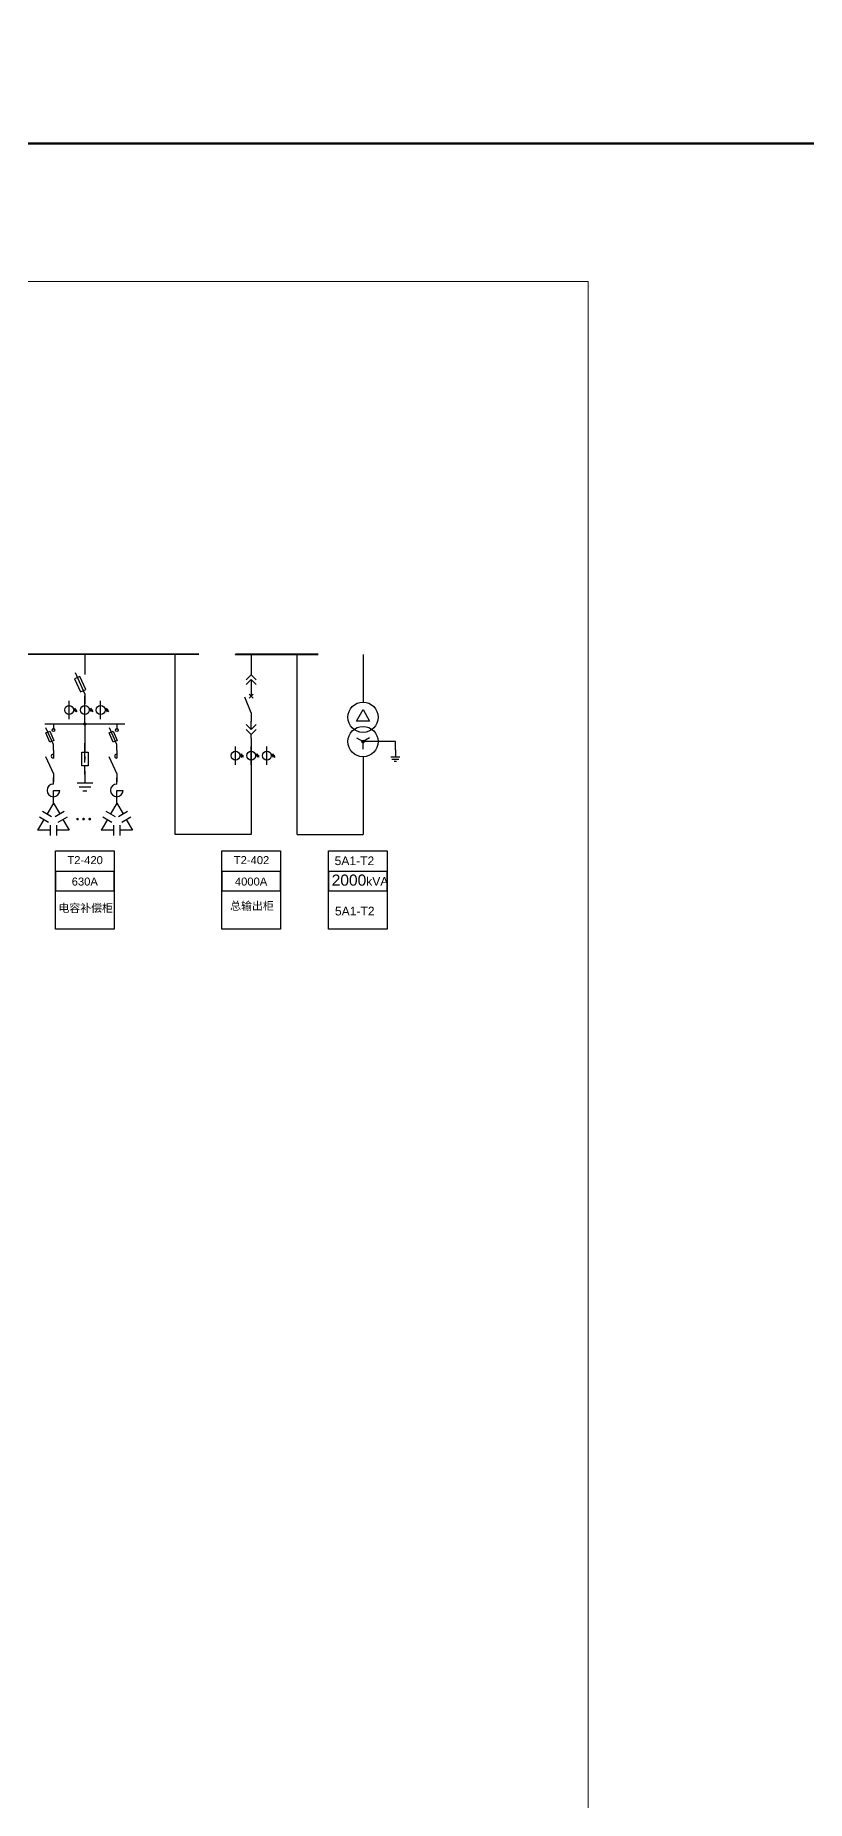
# Model space of a CAD drawing. Header units: millimetres. Extents: x -3460 to -460, y 6070 to 9130.
# Drawn here: x -2352.9 to -2284.2, y 6322.4 to 6479.6 of the extents above; entities that cross this region are included whole.
import ezdxf
from ezdxf.enums import TextEntityAlignment as Align

# ---------------------------------------------------------------- set-up
doc = ezdxf.new("R2010")
doc.units = ezdxf.units.MM
doc.header["$LTSCALE"] = 1000
doc.header["$MEASUREMENT"] = 0
doc.linetypes.add('CENTER', pattern=[2, 1.25, -0.25, 0.25, -0.25])
doc.linetypes.add('CONTINOUS', pattern=[0])
doc.styles.get("Standard").update_dxf_attribs({"font": 'arial.ttf'})

# ---------------------------------------------------------------- blocks, each defined once
blk = doc.blocks.new('DYDQAA05')
at = {"color": 0}
blk.add_lwpolyline([(0, 0), (0, -7)], dxfattribs=at)
blk = doc.blocks.new('DYDQAA03')
at = {"color": 0}
for points in [[(0, 0), (0, -1.5)], [(-2.12, -3.62), (0, -1.5)], [(-2.12, -5.62), (0, -3.5)], [(2.12, -3.62), (0, -1.5)], [(2.12, -5.62), (0, -3.5)], [(0, -3.5), (0, -7)]]:
    blk.add_lwpolyline(points, dxfattribs=at)
blk = doc.blocks.new('DYDQAA09')
at = {"color": 0}
blk.add_lwpolyline([(0, 0), (0, -3.5)], dxfattribs=at)
blk.add_lwpolyline([(0, 0), (0, -3.5)], dxfattribs=at)
blk.add_lwpolyline([(0, 0), (0, -3.5)], dxfattribs=at)
blk.add_lwpolyline([(0, 0), (0, -3.5)], dxfattribs=at)
blk.add_lwpolyline([(0, 0), (0, -3.5)], dxfattribs=at)
blk.add_lwpolyline([(0, 0), (0, -3.5)], dxfattribs=at)
blk.add_lwpolyline([(0, 0), (0, -3.5)], dxfattribs=at)
blk.add_lwpolyline([(0, 0), (0, -3.5)], dxfattribs=at)
blk.add_lwpolyline([(0, 0), (0, -3.5)], dxfattribs=at)
blk = doc.blocks.new('DYDQ0201')
at = {"color": 0}
for points in [[(0.86, -0.86), (-0.86, 0.86)], [(-0.86, -0.86), (0.86, 0.86)], [(0, -7), (-2.61, -0.37)]]:
    blk.add_lwpolyline(points, dxfattribs=at)
blk = doc.blocks.new('DYDQAA04')
at = {"color": 0}
for points in [[(0, -3.5), (0, 0)], [(-2.12, -1.38), (0, -3.5)], [(-2.12, -3.38), (0, -5.5)], [(2.12, -1.38), (0, -3.5)], [(2.12, -3.38), (0, -5.5)], [(0, -7), (0, -5.5)]]:
    blk.add_lwpolyline(points, dxfattribs=at)
blk = doc.blocks.new('A$C03DD39B5')
for p, q in [((417, 475), (283, 392)), ((417, 422), (283, 339)), ((350, 333), (350, 467))]:
    blk.add_line(p, q)
blk.add_lwpolyline([(700, 167), (0, 167)])
blk.add_circle((350, 167), 167)
blk = doc.blocks.new('$element$00000530')
for points in [[(-0.291, -0.342), (-0.139, -0.275), (0.017, -0.625), (-0.136, -0.693), (-0.291, -0.342)], [(0, -1), (0, -0.78), (-0.283, -0.152)], [(-0.05, -0.183), (0.05, -0.183)], [(0, 0), (0, -0.183)]]:
    blk.add_lwpolyline(points)
blk.add_circle((0, -0.233), 0.05)
at = {"flags": 9}
blk.add_attdef('S', (0, 0), '', height=0.00000667, dxfattribs=at)
blk = doc.blocks.new('M_M4')
blk.add_line((-0.25, -0.2), (0, -0.75))
for points in [[(0, 0), (0, -0.25)], [(0, -0.75), (0, -1)]]:
    blk.add_lwpolyline(points)
blk.add_arc((-0.008, -0.192), 0.0589, 81.8699, 278.1301)
at = {"width": 0.8, "flags": 9}
blk.add_attdef('S', (0.25, -0.5), '', height=0.2, dxfattribs=at)
blk = doc.blocks.new('M_M23')
for p, q in [((0, -0.5), (-0.25, -0.5)), ((0, -0.25), (0, -0.5))]:
    blk.add_line(p, q)
for points in [[(0, 0), (0, -0.25)], [(0, -0.75), (0, -1)]]:
    blk.add_lwpolyline(points)
blk.add_arc((0, -0.5), 0.25, 270, 180)
at = {"width": 0.8, "flags": 9}
blk.add_attdef('S', (0.25, -0.5), '', height=0.2, dxfattribs=at)
blk = doc.blocks.new('M_M44IVD')
for points in [[(0, 0), (-0.2, -0.346)], [(0, 0), (0.2, -0.346)], [(-0.3, -0.52), (-0.5, -0.866)], [(-0.444, -0.436), (-0.156, -0.603)], [(-0.344, -0.263), (-0.056, -0.43)], [(0.056, -0.43), (0.344, -0.263)], [(0.156, -0.603), (0.444, -0.436)], [(0.3, -0.52), (0.5, -0.866)], [(-0.1, -0.866), (-0.5, -0.866)], [(-0.1, -0.699), (-0.1, -1.033)], [(0.1, -0.699), (0.1, -1.033)], [(0.5, -0.866), (0.1, -0.866)]]:
    blk.add_lwpolyline(points)
at = {"width": 0.8, "flags": 9}
blk.add_attdef('S', (0.25, -0.5), '', height=0.2, dxfattribs=at)
blk = doc.blocks.new('M_M17')
for p, q in [((-0.1, -0.717), (-0.1, -0.283)), ((-0.1, -0.283), (0.1, -0.283)), ((0, -0.383), (0, -0.717)), ((0.1, -0.283), (0.1, -0.717)), ((0.1, -0.717), (-0.1, -0.717))]:
    blk.add_line(p, q)
for points in [[(0, 0), (0, -0.283)], [(0, -0.717), (0, -1)]]:
    blk.add_lwpolyline(points)
for points in [[(-0.033, -0.567), (0.033, -0.567), (0, -0.367), (0.033, -0.567)], [(0.033, -0.567), (0, -0.367), (-0.033, -0.567), (0.033, -0.567)], [(0, -0.367), (-0.033, -0.567), (0.033, -0.567), (0, -0.367)]]:
    blk.add_solid(points)
at = {"width": 0.8, "flags": 9}
blk.add_attdef('S', (0.25, -0.5), '', height=0.2, dxfattribs=at)
blk = doc.blocks.new('M_M24')
for p, q in [((-0.25, -0.375), (0.25, -0.375)), ((-0.1875, -0.5), (0.1875, -0.5)), ((-0.0625, -0.625), (0.0625, -0.625))]:
    blk.add_line(p, q)
blk.add_lwpolyline([(0, 0), (0, -0.375)])
at = {"width": 0.8, "flags": 9}
blk.add_attdef('S', (0.25, -0.5), '', height=0.2, dxfattribs=at)

msp = doc.modelspace()

# ---------------------------------------------------------------- linework, layer by layer
for p, q in [((-2340.4, 6408.47, -19232.57), (-2340.4, 6424.5, -19232.57)), ((-2329.53, 6408.47, -21017.97), (-2329.53, 6424.5, -19232.57)), ((-2323.67, 6424.5, -16407.02), (-2323.67, 6420.25, -21017.97)), ((-2324.26, 6418.56, -21017.97), (-2323.67, 6419.58, -21017.97)), ((-2324.26, 6418.56, -21017.97), (-2323.67, 6419.58, -21017.97)), ((-2323.67, 6419.58, -21017.97), (-2323.09, 6418.56, -21017.97)), ((-2351.25, 6418.3, -20206.88), (-2351.25, 6417.9, -20206.88)), ((-2348.44, 6418.39, -20206.88), (-2348.44, 6418.72, -20206.88)), ((-2323.09, 6418.56, -21017.97), (-2324.26, 6418.56, -21017.97)), ((-2333.63, 6416.26, -19232.57), (-2333.63, 6414.62, -19232.57)), ((-2324.26, 6417.07, -21017.97), (-2323.67, 6416.73, -21017.97)), ((-2323.68, 6416.84, -21017.97), (-2323.77, 6416.74, -21017.97)), ((-2323.64, 6416.83, -21017.97), (-2323.77, 6416.7, -21017.97)), ((-2323.71, 6416.83, -21017.97), (-2323.77, 6416.78, -21017.97)), ((-2323.62, 6416.82, -21017.97), (-2323.76, 6416.69, -21017.97)), ((-2323.6, 6416.8, -21017.97), (-2323.74, 6416.66, -21017.97)), ((-2323.59, 6416.79, -21017.97), (-2323.73, 6416.65, -21017.97)), ((-2323.57, 6416.75, -21017.97), (-2323.69, 6416.64, -21017.97)), ((-2323.09, 6417.07, -21017.97), (-2323.67, 6416.73, -21017.97)), ((-2323.57, 6416.73, -21017.97), (-2323.67, 6416.63, -21017.97)), ((-2323.67, 6416.06, -21017.97), (-2323.67, 6416.73, -21017.97)), ((-2320.78, 6416.73, -21017.97), (-2323.67, 6416.73, -21017.97)), ((-2333.63, 6414.62, -19232.57), (-2333.63, 6408.47, -19232.57)), ((-2323.67, 6415.38, -21017.97), (-2323.67, 6408.47, -21017.97)), ((-2321.19, 6415.38, -21017.97), (-2320.38, 6415.38, -21017.97)), ((-2321.09, 6415.18, -21017.97), (-2320.48, 6415.18, -21017.97)), ((-2320.89, 6414.98, -21017.97), (-2320.68, 6414.98, -21017.97)), ((-2333.63, 6408.47, -19232.57), (-2340.4, 6408.47, -19232.57)), ((-2329.53, 6408.47, -21017.97), (-2323.67, 6408.47, -21017.97))]:
    msp.add_line(p, q)
at = {"linetype": 'Continuous'}
for p, q in [((-2349.32, 6422.88, -20206.88), (-2348.44, 6420.96, -20206.88)), ((-2348.44, 6420.51, -20206.88), (-2348.44, 6420.8, -20206.88)), ((-2348.44, 6420.04, -20206.88), (-2348.44, 6420.68, -20206.88)), ((-2352, 6418.3, -20206.88), (-2344.89, 6418.3, -20206.88)), ((-2348.44, 6418.3, -20206.88), (-2348.44, 6415.84, -20206.88))]:
    msp.add_line(p, q, dxfattribs=at)
at = {"linetype": 'CENTER', "ltscale": 0.5}
msp.add_line((-2320.78, 6415.99, -21017.97), (-2320.78, 6416.73, -21017.97), dxfattribs=at)
at = {"lineweight": 80, "ltscale": 0.001071}
for points in [[(-3460, 6920), (-460, 6920), (-460, 6470), (-3460, 6470)], [(-3460, 6470), (-460, 6470), (-460, 6070), (-3460, 6070)]]:
    msp.add_lwpolyline(points, close=True, dxfattribs=at)
at = {"color": 1, "lineweight": 13, "ltscale": 0.001071}
msp.add_lwpolyline([(-2620, 6457.69), (-2303.62, 6457.69), (-2303.62, 6168.78), (-2620, 6168.78)], close=True, dxfattribs=at)
at = {"color": 1, "lineweight": 40, "ltscale": 100}
for points, elevation in [([(-2338.28, 6424.5), (-2443.49, 6424.63), (-2443.49, 6424.63)], -20050.47), ([(-2327.66, 6424.5), (-2335.02, 6424.5), (-2335.02, 6424.5)], -20206.88)]:
    msp.add_lwpolyline(points, dxfattribs=dict(at, elevation=elevation))
at = {"linetype": 'Continuous', "elevation": -20206.88}
for points in [[(-2348.44, 6424.5), (-2348.44, 6422.71)], [(-2348.44, 6423.59), (-2348.44, 6422.71)], [(-2348.44, 6420.96), (-2348.44, 6420.08)]]:
    msp.add_lwpolyline(points, dxfattribs=at)
msp.add_lwpolyline([(-2348.83, 6421.16), (-2348.35, 6421.38), (-2348.88, 6422.54), (-2349.36, 6422.33)], close=True, dxfattribs=at)
at = {"elevation": -21017.97}
msp.add_lwpolyline([(-2320.78, 6415.99), (-2320.78, 6415.38)], dxfattribs=at)
at = {"lineweight": -2, "ltscale": 100, "const_width": 0.117, "elevation": -20493.16}
for points in [[(-2349.15, 6409.83, 1), (-2349.04, 6409.83, 1)], [(-2348.62, 6409.83, 1), (-2348.5, 6409.83, 1)], [(-2348.07, 6409.83, 1), (-2347.95, 6409.83, 1)]]:
    msp.add_lwpolyline(points, format="xyb", close=True, dxfattribs=at)
for points, elevation in [([(-2351.05, 6406.99), (-2345.84, 6406.99), (-2345.84, 6400.03), (-2351.05, 6400.03)], -20050.51), ([(-2336.24, 6406.99), (-2331.03, 6406.99), (-2331.03, 6400.03), (-2336.24, 6400.03)], -20050.51), ([(-2326.73, 6406.99), (-2321.52, 6406.99), (-2321.52, 6400.03), (-2326.73, 6400.03)], -19478.27), ([(-2351.05, 6403.43), (-2345.84, 6403.43), (-2345.84, 6405.17), (-2351.05, 6405.17)], -20050.51), ([(-2336.24, 6403.43), (-2331.03, 6403.43), (-2331.03, 6405.17), (-2336.24, 6405.17)], -20050.51), ([(-2326.73, 6403.43), (-2321.52, 6403.43), (-2321.52, 6405.17), (-2326.73, 6405.17)], -19478.27)]:
    msp.add_lwpolyline(points, close=True, dxfattribs=dict(elevation=elevation))
at = {"linetype": 'CONTINOUS'}
for centre in [(-2323.67, 6418.9, -21017.97), (-2323.67, 6416.73, -21017.97)]:
    msp.add_circle(centre, 1.35, dxfattribs=at)
for centre, radius in [((-2348.44, 6418.3, -20206.88), 0.0936), ((-2323.67, 6416.73, -21017.97), 0.101)]:
    msp.add_circle(centre, radius)

# ---------------------------------------------------------------- block references
for name, p, xscale, yscale, zscale in [('DYDQAA05', (-2333.63, 6424.5, -21433.8), 0.2128962921302706, 0.2128962921302706, 0.2128962921302706), ('DYDQAA03', (-2333.63, 6423.01, -21433.8), 0.2128962921302706, 0.2128962921302706, 0.2128962921302706), ('DYDQ0201', (-2333.63, 6420.77, -21433.8), 0.2128962921302706, 0.2128962921302706, 0.2128962921302706), ('DYDQAA09', (-2333.63, 6421.52, -21433.8), 0.2128962921302706, 0.2128962921302706, 0.2128962921302706), ('DYDQAA09', (-2333.63, 6419.28, -21433.8), 0.2128962921302706, 0.2128962921302706, 0.2128962921302706), ('DYDQAA04', (-2333.63, 6418.54, -21433.8), 0.2128962921302706, 0.2128962921302706, 0.2128962921302706), ('M_M4', (-2351.25, 6415.96, -20206.88), 2.806660772809213, 2.806660772809213, 2.806660772809213), ('M_M4', (-2345.6, 6415.96, -20206.88), 2.806660772809213, 2.806660772809213, 2.806660772809213), ('DYDQAA09', (-2333.63, 6417.05, -21433.8), 0.2128962921302706, 0.2128962921302706, 0.2128962921302706), ('M_M23', (-2351.25, 6411.26, -20206.88), -2.24532861824737, -2.24532861824737, 2.245328618247297), ('M_M24', (-2348.44, 6414.1, -20206.88), 2.806660772809213, 2.806660772809213, 2.806660772809213), ('M_M23', (-2345.6, 6411.26, -20206.88), -2.24532861824737, -2.24532861824737, 2.245328618247297), ('M_M44IVD', (-2351.25, 6411.26, -20206.88), 2.806660772809213, 2.806660772809213, 2.806660772809213), ('M_M44IVD', (-2345.6, 6411.26, -20206.88), 2.806660772809213, 2.806660772809213, 2.806660772809213)]:
    msp.add_blockref(name, p, dxfattribs=dict(xscale=xscale, yscale=yscale, zscale=zscale))
at = {"linetype": 'Continuous', "xscale": 0.00233888397733859, "yscale": 0.00233888397733859, "zscale": 0.00233888397733859, "rotation": 270}
for p in [(-2350.24, 6420.36, -20206.88), (-2348.83, 6420.36, -20206.88), (-2347.43, 6420.36, -20206.88), (-2335.42, 6416.3, -19232.57), (-2334.02, 6416.3, -19232.57), (-2332.62, 6416.3, -19232.57)]:
    msp.add_blockref('A$C03DD39B5', p, dxfattribs=at)
at = {"linetype": 'Continuous', "xscale": 2.33888397733859, "yscale": 2.33888397733859, "zscale": 2.33888397733859}
for p in [(-2351.25, 6418.3, -20206.88), (-2345.6, 6418.3, -20206.88)]:
    msp.add_blockref('$element$00000530', p, dxfattribs=at)
at = {"xscale": 2.806660772809213, "yscale": 2.806660772809213, "zscale": 2.806660772809213, "rotation": 180}
msp.add_blockref('M_M17', (-2348.44, 6413.79, -20206.88), dxfattribs=at)

# ---------------------------------------------------------------- texts
at = {"lineweight": 0}
for s, p in [('T2-420', (-2348.42, 6405.82, -21433.8)), ('T2-402', (-2333.6, 6405.82, -21433.8)), ('630A', (-2348.45, 6403.91, -21433.8)), ('4000A', (-2333.64, 6403.91, -21433.8)), ('电容补偿柜', (-2348.37, 6401.55, -21433.8)), ('总输出柜', (-2333.56, 6401.74, -21433.8))]:
    msp.add_text(s, height=0.713, dxfattribs=at).set_placement(p, align=Align.CENTER)
at = {"width": 1.1343, "attachment_point": 1}
for s, insert, char_height in [('5A1-T2', (-2326.2, 6406.5, -15478.29), 0.77), ('{\\H0.9x;2000\\H0.77778x;kVA\\P', (-2326.46, 6404.89, -20766.65), 1.1), ('5A1-T2', (-2326.17, 6402.02, -15478.29), 0.77)]:
    msp.add_mtext(s, dxfattribs=dict(at, insert=insert, char_height=char_height))

doc.saveas('drawing.dxf')
